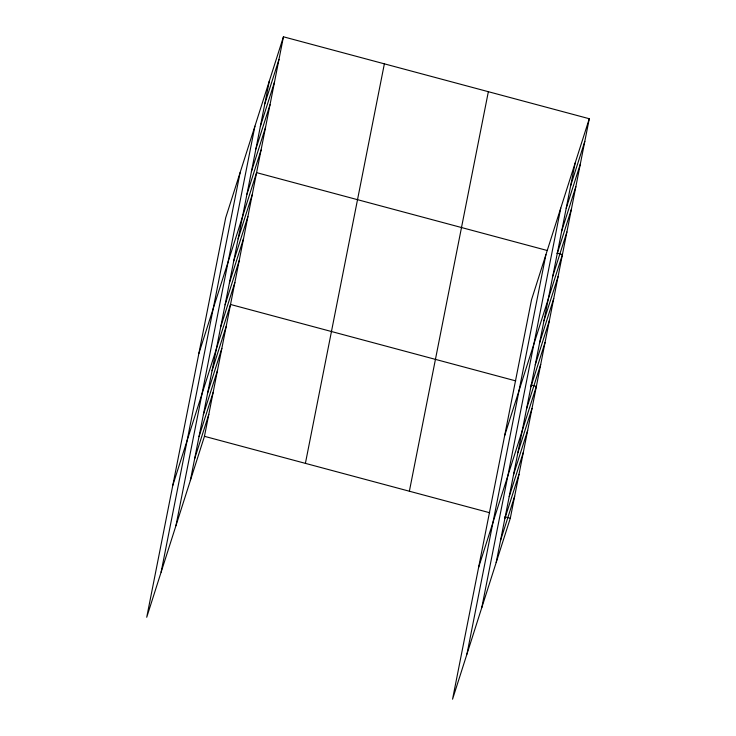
<?xml version="1.0" encoding="UTF-8"?>
<svg xmlns="http://www.w3.org/2000/svg" width="736" height="736" viewBox="0 0 736 736"><rect width="100%" height="100%" fill="white"/><g stroke="black" fill="none" stroke-linecap="round" stroke-linejoin="round"><path stroke-width="1.1" d="M161.11 572.166L240.092 172.647M175.941 525.697L254.923 126.178M190.33 480.599L269.312 81.08M283.443 36.8L225.694 217.746L146.722 617.265L204.461 436.319L283.443 36.8L589.278 118.735L510.306 518.254L452.557 699.2L531.539 299.681L589.278 118.735M305.394 463.358L384.367 63.839M409.372 491.216L488.354 91.696M466.946 654.102L545.928 254.582M481.776 607.632L560.758 208.113M496.174 562.534L575.147 163.015M264.84 103.721L278.972 59.441M260.36 126.362L274.491 82.082M255.889 149.003L270.02 104.714M251.408 171.635L265.54 127.356M246.937 194.276L261.068 149.997M198.849 353.584L256.588 172.638L547.234 250.498M238.114 238.887L252.246 194.608M233.772 260.866L247.903 216.586M229.43 282.836L243.561 238.556M225.087 304.814L239.218 260.535M220.745 326.784L234.876 282.504M172.785 485.42L230.524 304.474L515.743 380.889M212.051 370.732L226.182 326.453M207.708 392.702L221.84 348.422M203.366 414.681L217.497 370.401M199.024 436.65L213.155 392.371M194.681 458.629L208.812 414.35M570.676 185.656L584.807 141.376M566.196 208.297L580.336 164.018M561.724 230.929L575.856 186.65M557.253 253.57L571.384 209.291M552.773 276.212L566.904 231.932M504.684 435.519L562.433 254.573L557.005 253.12M543.95 320.822L558.081 276.543M539.608 342.801L553.739 298.522M535.265 364.771L549.396 320.491M530.923 386.75L545.054 342.47M526.58 408.719L540.712 364.44M478.621 567.355L536.369 386.409L530.941 384.956M517.886 452.668L532.018 408.388M513.544 474.637L527.675 430.358M509.202 496.616L523.333 452.336M504.859 518.586L518.99 474.306M500.517 540.564L514.648 496.285M204.461 436.319L489.679 512.734M504.878 516.801L510.306 518.254"/></g></svg>
